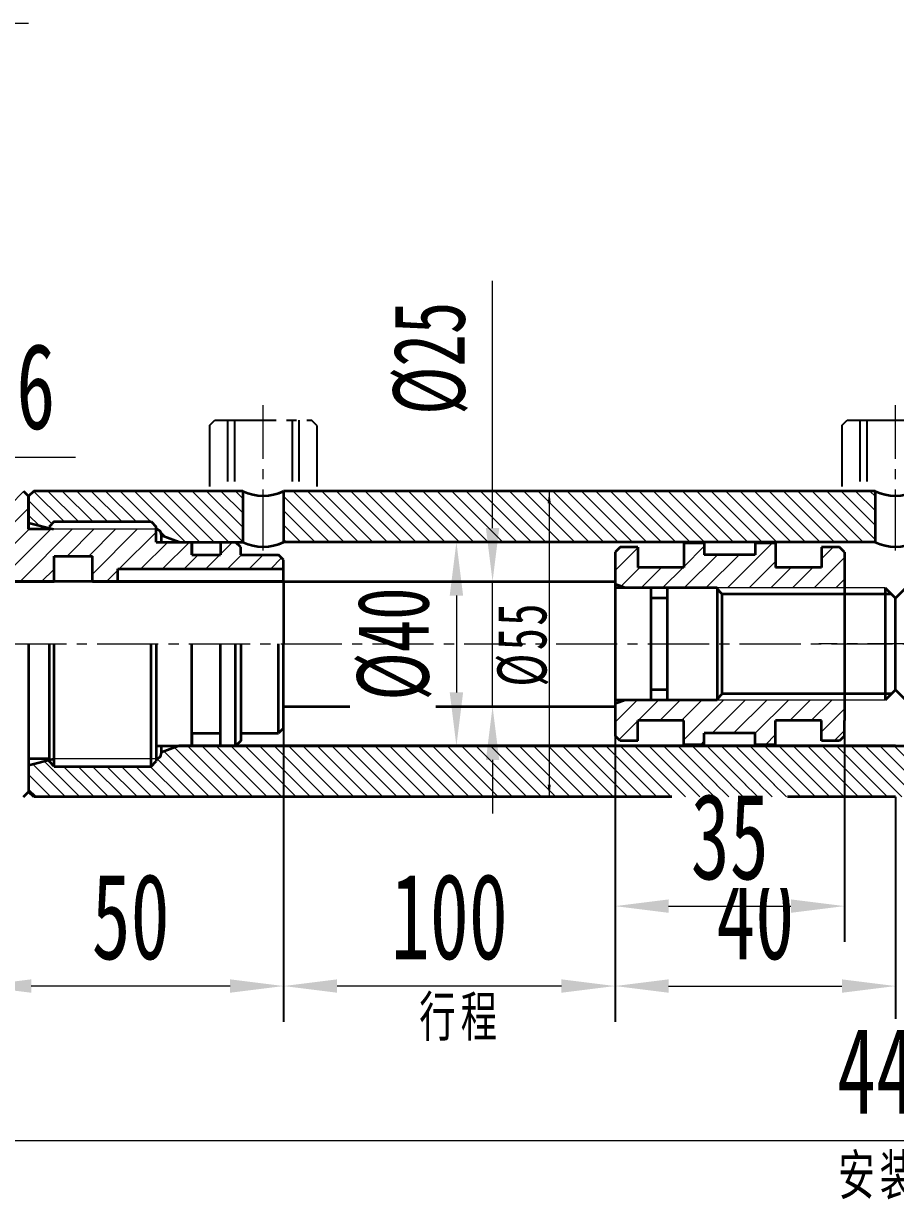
# Model space of a CAD drawing. Header units: millimetres. Extents: x -569 to 3326, y -244 to 615.
# Drawn here: x 1852.5 to 2023.5, y 99.7 to 330.4 of the extents above; entities that cross this region are included whole.
import ezdxf

# ---------------------------------------------------------------- set-up
doc = ezdxf.new("R2010")
doc.units = ezdxf.units.MM
doc.header["$PDSIZE"] = -5
doc.linetypes.add('双点画线', pattern=[22, 12, -2, 2, -2, 2, -2])
doc.linetypes.add('点画线', pattern=[18, 12, -2, 2, -2])
doc.layers.get('0').update_dxf_attribs({"lineweight": 35})
for name, color, linetype, lineweight in [('EB0', 7, 'Continuous', 35), ('中心线层', 1, '点画线', 18), ('剖面线层', 4, 'Continuous', 18), ('尺寸线层', 3, 'Continuous', 18), ('细实线层', 7, 'Continuous', 18)]:
    doc.layers.add(name, color=color, linetype=linetype, lineweight=lineweight)
doc.styles.add('UserTxtStyle7', font='', dxfattribs={"width": 0.667})
doc.styles.add('标准', font='', dxfattribs={"width": 0.667})
doc.styles.get('UserTxtStyle7').set_extended_font_data('宋体')
doc.styles.get('标准').set_extended_font_data('宋体')
doc.dimstyles.new('标准', dxfattribs={"dimscale": 3.5, "dimtxt": 4.816406, "dimasz": 3, "dimexe": 2, "dimexo": 0, "dimgap": 1.465905, "dimtad": 1, "dimdec": 1, "dimdsep": 46, "dimtxsty": '标准', "dimblk": '_CAXARROW', "dimcen": 0, "dimdle": 3, "dimaunit": 1, "dimazin": 2, "dimtfac": 0.707107, "dimtdec": 3, "dimtmove": 0, "dimatfit": 3, "dimfxl": 1, "dimfrac": 2, "dimtolj": 1, "dimtzin": 0, "dimlwd": 18, "dimarcsym": 0})
pattern_1 = [(45, (2019.677, 189.404), (-2.12132, 2.12132), [])]

# ---------------------------------------------------------------- blocks, each defined once
blk = doc.blocks.new('_CAXARROW')
blk.add_hatch(color=0).paths.add_polyline_path([(0, 0), (-1, 0.125), (-1, -0.125)], flags=0)
blk = doc.blocks.new('*D113')
at = {"layer": 'Defpoints', "color": 0, "linetype": 'Continuous', "transparency": 16777216}
for p in [(1968.49, 220.93), (1903.49, 196.43), (1944.47, 196.43)]:
    blk.add_point(p, dxfattribs=at)
at = {"layer": '尺寸线层', "color": 0, "linetype": 'Continuous', "lineweight": 18, "transparency": 16777216}
for p, q in [((1944.47, 231.43), (1944.47, 279.9)), ((1944.47, 196.43), (1944.47, 220.93)), ((1944.47, 185.93), (1944.47, 175.43))]:
    blk.add_line(p, q, dxfattribs=at)
at = {"layer": '尺寸线层', "color": 0, "linetype": 'Continuous', "lineweight": -2, "transparency": 16777216}
for p, q in [((1968.49, 220.93), (1937.47, 220.93)), ((1903.49, 196.43), (1951.47, 196.43))]:
    blk.add_line(p, q, dxfattribs=at)
at = {"layer": '尺寸线层', "color": 0, "linetype": 'Continuous', "lineweight": 18, "transparency": 16777216, "xscale": 10.5, "yscale": 10.5, "zscale": 10.5}
for p, rotation in [((1944.47, 220.93), 270), ((1944.47, 196.43), 90)]:
    blk.add_blockref('_CAXARROW', p, dxfattribs=dict(at, rotation=rotation))
at = {"layer": '尺寸线层', "color": 0, "linetype": 'Continuous', "lineweight": 35, "transparency": 16777216, "insert": (1932.31, 264.74), "char_height": 14.048, "width": 23.1184, "attachment_point": 5, "rotation": 90, "style": '标准', "bg_fill": 3, "box_fill_scale": 1.1, "bg_fill_color": 256, "bg_fill_true_color": 13158600, "bg_fill_transparency": 0}
blk.add_mtext('\\A1;%%C25', dxfattribs=at)
blk = doc.blocks.new('*D114')
at = {"layer": 'Defpoints', "color": 0, "linetype": 'Continuous', "transparency": 16777216}
for p in [(1903.49, 228.68), (1937.38, 188.68), (1962.76, 188.68)]:
    blk.add_point(p, dxfattribs=at)
at = {"layer": '尺寸线层', "color": 0, "linetype": 'Continuous', "lineweight": -2, "transparency": 16777216}
for p, q in [((1903.49, 228.68), (1944.38, 228.68)), ((1962.76, 188.68), (1930.38, 188.68))]:
    blk.add_line(p, q, dxfattribs=at)
at = {"layer": '尺寸线层', "color": 0, "linetype": 'Continuous', "lineweight": 18, "transparency": 16777216}
blk.add_line((1937.38, 218.18), (1937.38, 199.18), dxfattribs=at)
at = {"layer": '尺寸线层', "color": 0, "linetype": 'Continuous', "lineweight": 18, "transparency": 16777216, "xscale": 10.5, "yscale": 10.5, "zscale": 10.5}
for p, rotation in [((1937.38, 228.68), 90), ((1937.38, 188.68), 270)]:
    blk.add_blockref('_CAXARROW', p, dxfattribs=dict(at, rotation=rotation))
at = {"layer": '尺寸线层', "color": 0, "linetype": 'Continuous', "lineweight": 35, "transparency": 16777216, "insert": (1925.23, 208.68), "char_height": 14.048, "width": 23.2969, "attachment_point": 5, "rotation": 90, "style": '标准', "bg_fill": 3, "box_fill_scale": 1.1, "bg_fill_color": 256, "bg_fill_true_color": 13158600, "bg_fill_transparency": 0}
blk.add_mtext('\\A1;%%C40', dxfattribs=at)
blk = doc.blocks.new('*D115')
at = {"layer": 'Defpoints', "color": 0, "linetype": 'Continuous', "transparency": 16777216}
for p in [(1903.49, 192.19), (1968.49, 190.68), (1903.49, 141.58)]:
    blk.add_point(p, dxfattribs=at)
at = {"layer": '尺寸线层', "color": 0, "linetype": 'Continuous', "lineweight": -2, "transparency": 16777216}
for p, q in [((1903.49, 192.19), (1903.49, 134.58)), ((1968.49, 190.68), (1968.49, 134.58))]:
    blk.add_line(p, q, dxfattribs=at)
at = {"layer": '尺寸线层', "color": 0, "linetype": 'Continuous', "lineweight": 18, "transparency": 16777216}
blk.add_line((1957.99, 141.58), (1913.99, 141.58), dxfattribs=at)
at = {"layer": '尺寸线层', "color": 0, "linetype": 'Continuous', "lineweight": 18, "transparency": 16777216, "xscale": 10.5, "yscale": 10.5, "zscale": 10.5, "rotation": 180}
blk.add_blockref('_CAXARROW', (1903.49, 141.58), dxfattribs=at)
at = {"layer": '尺寸线层', "color": 0, "linetype": 'Continuous', "lineweight": 18, "transparency": 16777216, "xscale": 10.5, "yscale": 10.5, "zscale": 10.5}
blk.add_blockref('_CAXARROW', (1968.49, 141.58), dxfattribs=at)
at = {"layer": '尺寸线层', "color": 0, "linetype": 'Continuous', "lineweight": 35, "transparency": 16777216, "insert": (1935.99, 155.14), "char_height": 16.857, "width": 26.2429, "attachment_point": 5, "style": '标准', "bg_fill": 3, "box_fill_scale": 1.1, "bg_fill_color": 256, "bg_fill_true_color": 13158600, "bg_fill_transparency": 0}
blk.add_mtext('\\A1;100', dxfattribs=at)
blk = doc.blocks.new('*D117')
at = {"layer": 'Defpoints', "color": 0, "linetype": 'Continuous', "transparency": 16777216}
for p in [(1903.49, 192.19), (1843.49, 179.68), (1843.49, 141.58)]:
    blk.add_point(p, dxfattribs=at)
at = {"layer": '尺寸线层', "color": 0, "linetype": 'Continuous', "lineweight": -2, "transparency": 16777216}
for p, q in [((1903.49, 192.19), (1903.49, 134.58)), ((1843.49, 179.68), (1843.49, 134.58))]:
    blk.add_line(p, q, dxfattribs=at)
at = {"layer": '尺寸线层', "color": 0, "linetype": 'Continuous', "lineweight": 18, "transparency": 16777216}
blk.add_line((1892.99, 141.58), (1853.99, 141.58), dxfattribs=at)
at = {"layer": '尺寸线层', "color": 0, "linetype": 'Continuous', "lineweight": 18, "transparency": 16777216, "xscale": 10.5, "yscale": 10.5, "zscale": 10.5, "rotation": 180}
blk.add_blockref('_CAXARROW', (1843.49, 141.58), dxfattribs=at)
at = {"layer": '尺寸线层', "color": 0, "linetype": 'Continuous', "lineweight": 18, "transparency": 16777216, "xscale": 10.5, "yscale": 10.5, "zscale": 10.5}
blk.add_blockref('_CAXARROW', (1903.49, 141.58), dxfattribs=at)
at = {"layer": '尺寸线层', "color": 0, "linetype": 'Continuous', "lineweight": 35, "transparency": 16777216, "insert": (1873.49, 155.14), "char_height": 16.857, "width": 19.2656, "attachment_point": 5, "style": '标准', "bg_fill": 3, "box_fill_scale": 1.1, "bg_fill_color": 256, "bg_fill_true_color": 13158600, "bg_fill_transparency": 0}
blk.add_mtext('\\A1;50', dxfattribs=at)
blk = doc.blocks.new('*D118')
at = {"layer": 'Defpoints', "color": 0, "linetype": 'Continuous', "transparency": 16777216}
for p in [(1968.49, 190.68), (2023.49, 178.68), (2023.49, 141.58)]:
    blk.add_point(p, dxfattribs=at)
at = {"layer": '尺寸线层', "color": 0, "linetype": 'Continuous', "lineweight": -2, "transparency": 16777216}
for p, q in [((1968.49, 190.68), (1968.49, 134.58)), ((2023.49, 178.68), (2023.49, 134.58))]:
    blk.add_line(p, q, dxfattribs=at)
at = {"layer": '尺寸线层', "color": 0, "linetype": 'Continuous', "lineweight": 18, "transparency": 16777216}
blk.add_line((1978.99, 141.58), (2012.99, 141.58), dxfattribs=at)
at = {"layer": '尺寸线层', "color": 0, "linetype": 'Continuous', "lineweight": 18, "transparency": 16777216, "xscale": 10.5, "yscale": 10.5, "zscale": 10.5, "rotation": 180}
blk.add_blockref('_CAXARROW', (1968.49, 141.58), dxfattribs=at)
at = {"layer": '尺寸线层', "color": 0, "linetype": 'Continuous', "lineweight": 18, "transparency": 16777216, "xscale": 10.5, "yscale": 10.5, "zscale": 10.5}
blk.add_blockref('_CAXARROW', (2023.49, 141.58), dxfattribs=at)
at = {"layer": '尺寸线层', "color": 0, "linetype": 'Continuous', "lineweight": 35, "transparency": 16777216, "insert": (1995.99, 155.14), "char_height": 16.857, "width": 19.2656, "attachment_point": 5, "style": '标准', "bg_fill": 3, "box_fill_scale": 1.1, "bg_fill_color": 256, "bg_fill_true_color": 13158600, "bg_fill_transparency": 0}
blk.add_mtext('\\A1;40', dxfattribs=at)
blk = doc.blocks.new('*D120')
at = {"layer": 'Defpoints', "color": 0, "transparency": 16777216}
for p in [(1968.49, 190.68), (2013.49, 190.68), (2013.49, 157.26)]:
    blk.add_point(p, dxfattribs=at)
at = {"layer": '尺寸线层', "color": 0, "linetype": 'Continuous', "lineweight": -2, "transparency": 16777216}
for p, q in [((1968.49, 190.68), (1968.49, 150.26)), ((2013.49, 190.68), (2013.49, 150.26))]:
    blk.add_line(p, q, dxfattribs=at)
at = {"layer": '尺寸线层', "color": 0, "linetype": 'Continuous', "lineweight": 18, "transparency": 16777216}
blk.add_line((1978.99, 157.26), (2002.99, 157.26), dxfattribs=at)
at = {"layer": '尺寸线层', "color": 0, "lineweight": 18, "transparency": 16777216, "xscale": 10.5, "yscale": 10.5, "zscale": 10.5, "rotation": 180}
blk.add_blockref('_CAXARROW', (1968.49, 157.26), dxfattribs=at)
at = {"layer": '尺寸线层', "color": 0, "lineweight": 18, "transparency": 16777216, "xscale": 10.5, "yscale": 10.5, "zscale": 10.5}
blk.add_blockref('_CAXARROW', (2013.49, 157.26), dxfattribs=at)
at = {"layer": '尺寸线层', "color": 0, "transparency": 16777216, "insert": (1990.99, 170.82), "char_height": 16.857, "width": 19.2656, "attachment_point": 5, "style": '标准', "bg_fill": 3, "box_fill_scale": 1.1, "bg_fill_color": 256, "bg_fill_true_color": 13158600, "bg_fill_transparency": 0}
blk.add_mtext('\\A1;35', dxfattribs=at)
blk = doc.blocks.new('*D121')
at = {"layer": 'Defpoints', "color": 0, "transparency": 16777216}
for p in [(1807.13, 245.34), (1787.13, 230.38), (1807.13, 230.38)]:
    blk.add_point(p, dxfattribs=at)
at = {"layer": '尺寸线层', "color": 0, "linetype": 'Continuous', "lineweight": -2, "transparency": 16777216}
for p, q in [((1787.13, 230.38), (1787.13, 252.34)), ((1807.13, 230.38), (1807.13, 252.34))]:
    blk.add_line(p, q, dxfattribs=at)
at = {"layer": '尺寸线层', "color": 0, "linetype": 'Continuous', "lineweight": 18, "transparency": 16777216}
for p, q in [((1776.63, 245.34), (1766.13, 245.34)), ((1787.13, 245.34), (1807.13, 245.34)), ((1817.63, 245.34), (1862.65, 245.34))]:
    blk.add_line(p, q, dxfattribs=at)
at = {"layer": '尺寸线层', "color": 0, "lineweight": 18, "transparency": 16777216, "xscale": 10.5, "yscale": 10.5, "zscale": 10.5}
blk.add_blockref('_CAXARROW', (1787.13, 245.34), dxfattribs=at)
at = {"layer": '尺寸线层', "color": 0, "lineweight": 18, "transparency": 16777216, "xscale": 10.5, "yscale": 10.5, "zscale": 10.5, "rotation": 180}
blk.add_blockref('_CAXARROW', (1807.13, 245.34), dxfattribs=at)
at = {"layer": '尺寸线层', "color": 0, "transparency": 16777216, "insert": (1845.39, 258.9), "char_height": 16.857, "width": 27.8849, "attachment_point": 5, "style": '标准', "bg_fill": 3, "box_fill_scale": 1.1, "bg_fill_color": 256, "bg_fill_true_color": 13158600, "bg_fill_transparency": 0}
blk.add_mtext('\\A1;%%C16', dxfattribs=at)
blk = doc.blocks.new('*D109')
at = {"layer": 'Defpoints', "color": 0, "transparency": 16777216}
for p in [(1797.13, 182.75), (2249.85, 183.7), (2249.85, 111.29)]:
    blk.add_point(p, dxfattribs=at)
at = {"layer": '尺寸线层', "color": 0, "linetype": 'Continuous', "lineweight": -2, "transparency": 16777216}
for p, q in [((1797.13, 182.75), (1797.13, 104.29)), ((2249.85, 183.7), (2249.85, 104.29))]:
    blk.add_line(p, q, dxfattribs=at)
at = {"layer": '尺寸线层', "color": 0, "linetype": 'Continuous', "lineweight": 18, "transparency": 16777216}
blk.add_line((1807.63, 111.29), (2239.35, 111.29), dxfattribs=at)
at = {"layer": '尺寸线层', "color": 0, "lineweight": 18, "transparency": 16777216, "xscale": 10.5, "yscale": 10.5, "zscale": 10.5, "rotation": 180}
blk.add_blockref('_CAXARROW', (1797.13, 111.29), dxfattribs=at)
at = {"layer": '尺寸线层', "color": 0, "lineweight": 18, "transparency": 16777216, "xscale": 10.5, "yscale": 10.5, "zscale": 10.5}
blk.add_blockref('_CAXARROW', (2249.85, 111.29), dxfattribs=at)
at = {"layer": '尺寸线层', "color": 0, "transparency": 16777216, "insert": (2023.49, 124.85), "char_height": 16.857, "width": 27.6707, "attachment_point": 5, "style": '标准', "bg_fill": 3, "box_fill_scale": 1.1, "bg_fill_color": 256, "bg_fill_true_color": 13158600, "bg_fill_transparency": 0}
blk.add_mtext('\\A1;440', dxfattribs=at)

msp = doc.modelspace()

# ---------------------------------------------------------------- linework, layer by layer
at = {"layer": 'EB0', "linetype": '双点画线', "lineweight": 25}
for p, q in [((1888.99, 251.56), (1890.03, 252.6)), ((1888.99, 251.56), (1888.99, 238.64)), ((1893.84, 252.56), (1893.84, 238.64)), ((2012.99, 251.56), (2014.03, 252.6)), ((2012.99, 251.56), (2012.99, 238.64)), ((2014.03, 252.6), (2032.95, 252.6)), ((2017.84, 252.56), (2017.84, 238.64))]:
    msp.add_line(p, q, dxfattribs=at)
at = {"layer": 'EB0', "linetype": 'Continuous', "lineweight": 35}
for p, q in [((1852.49, 238.68), (1853.49, 237.68)), ((1854.49, 238.68), (1853.49, 237.68)), ((1853.49, 237.68), (1853.49, 231.18)), ((1895.49, 238.68), (1854.49, 238.68)), ((1895.49, 238.68), (1895.49, 228.68)), ((2019.49, 238.68), (1903.49, 238.68)), ((1903.49, 238.68), (1903.49, 228.68)), ((2019.49, 238.68), (2019.49, 228.68)), ((1853.49, 232.48), (1858.34, 231.18)), ((1858.49, 232.68), (1857.49, 231.68)), ((1877.49, 232.68), (1878.49, 231.68)), ((1879.49, 230.18), (1879.49, 228.68)), ((1882.99, 228.68), (1879.49, 229.95)), ((1885.49, 228.68), (1895.49, 228.68)), ((1885.49, 226.18), (1885.49, 228.68)), ((1895.09, 227.68), (1894.09, 228.68)), ((2019.49, 228.68), (1903.49, 228.68)), ((1981.99, 228.43), (1981.99, 223.68)), ((1985.99, 228.43), (1985.99, 226.18)), ((1995.99, 228.43), (1995.99, 226.18)), ((1999.99, 228.43), (1999.99, 223.68)), ((1885.49, 226.18), (1891.09, 226.18)), ((1895.09, 226.18), (1895.09, 227.68)), ((1895.09, 226.18), (1902.49, 226.18)), ((1903.49, 225.18), (1902.49, 226.18)), ((1969.49, 227.68), (1968.49, 226.68)), ((1972.99, 227.68), (1969.49, 227.68)), ((1972.99, 227.68), (1972.99, 223.68)), ((1995.99, 226.18), (1985.99, 226.18)), ((2008.99, 227.68), (2008.99, 223.68)), ((2012.49, 227.68), (2008.99, 227.68)), ((2013.49, 226.68), (2012.49, 227.68)), ((1858.49, 225.93), (1865.99, 225.93)), ((1858.49, 220.93), (1858.49, 225.93)), ((1870.99, 220.93), (1870.99, 223.43)), ((1981.99, 223.68), (1972.99, 223.68)), ((2008.99, 223.68), (1999.99, 223.68)), ((1850.49, 220.93), (1858.49, 220.93)), ((1865.99, 220.93), (1870.99, 220.93)), ((1970.49, 219.68), (1968.49, 220.41)), ((1988.49, 219.68), (1968.49, 219.68)), ((1975.49, 219.68), (1975.49, 197.68)), ((1978.69, 219.68), (1978.69, 197.68)), ((1988.49, 219.68), (1988.49, 197.68)), ((1989.49, 218.48), (1988.49, 219.48)), ((1978.69, 217.68), (1975.49, 217.68)), ((2022.69, 218.48), (1989.49, 218.48)), ((1989.49, 198.88), (1989.49, 218.48)), ((1853.49, 208.68), (1853.49, 179.68)), ((1895.09, 208.68), (1895.09, 189.68)), ((1978.69, 199.68), (1975.49, 199.68)), ((1989.49, 198.88), (1988.49, 197.88)), ((2022.69, 198.88), (1989.49, 198.88)), ((1903.49, 196.43), (1968.49, 196.43)), ((1970.49, 197.68), (1968.49, 196.95)), ((1988.49, 197.68), (1968.49, 197.68)), ((1903.49, 192.19), (1902.49, 191.19)), ((1972.99, 189.68), (1972.99, 193.68)), ((1981.99, 193.68), (1972.99, 193.68)), ((1981.99, 188.93), (1981.99, 193.68)), ((2008.99, 193.68), (1999.99, 193.68)), ((1999.99, 188.93), (1999.99, 193.68)), ((2008.99, 189.68), (2008.99, 193.68)), ((1885.49, 191.18), (1885.49, 188.68)), ((1885.49, 191.18), (1891.09, 191.18)), ((1895.09, 189.68), (1894.09, 188.68)), ((1895.09, 191.19), (1902.49, 191.19)), ((1969.49, 189.68), (1968.49, 190.68)), ((1972.99, 189.68), (1969.49, 189.68)), ((1995.99, 191.18), (1985.99, 191.18)), ((1985.99, 188.93), (1985.99, 191.18)), ((1995.99, 188.93), (1995.99, 191.18)), ((2012.49, 189.68), (2008.99, 189.68)), ((2013.49, 190.68), (2012.49, 189.68)), ((1882.99, 188.68), (1879.49, 187.41)), ((1879.49, 188.68), (1879.49, 187.18)), ((2023.49, 188.68), (1882.99, 188.68)), ((1853.49, 184.88), (1858.34, 186.18)), ((1858.49, 184.68), (1857.49, 185.68)), ((1877.49, 184.68), (1878.49, 185.68)), ((1852.49, 178.68), (1853.49, 179.68)), ((1854.49, 178.68), (1853.49, 179.68)), ((2023.49, 178.68), (1854.49, 178.68))]:
    msp.add_line(p, q, dxfattribs=at)
at = {"layer": 'EB0'}
for p, q in [((1853.49, 231.18), (1853.49, 237.68)), ((1857.49, 231.18), (1853.49, 231.18)), ((1857.49, 231.18), (1857.49, 231.68)), ((1858.49, 232.68), (1877.49, 232.68)), ((1878.49, 228.68), (1878.49, 231.68)), ((1878.49, 228.68), (1885.49, 228.68)), ((1885.49, 228.68), (1885.49, 226.18)), ((1891.09, 228.68), (1894.09, 228.68)), ((1891.09, 228.68), (1891.09, 226.18)), ((1985.99, 228.43), (1981.99, 228.43)), ((1999.99, 228.43), (1995.99, 228.43)), ((1968.49, 226.68), (1968.49, 190.68)), ((2013.49, 226.68), (2013.49, 223.68)), ((1865.99, 220.93), (1865.99, 225.93)), ((1903.49, 220.93), (1903.49, 225.18)), ((2013.49, 223.68), (2013.49, 193.68)), ((2021.49, 219.68), (2023.49, 217.68)), ((2021.49, 219.68), (2021.49, 197.68)), ((2025.49, 219.68), (2023.49, 217.68)), ((2023.49, 199.68), (2023.49, 217.68)), ((2023.49, 199.68), (2023.49, 217.68)), ((1853.49, 208.68), (1853.49, 179.68)), ((1857.49, 208.68), (1857.49, 185.68)), ((1858.49, 184.68), (1858.49, 208.68)), ((1877.49, 184.68), (1877.49, 208.68)), ((1878.49, 208.68), (1878.49, 185.68)), ((1885.49, 188.68), (1885.49, 208.68)), ((1891.09, 188.68), (1891.09, 208.68)), ((1894.09, 188.68), (1894.09, 208.68)), ((1902.49, 191.19), (1902.49, 208.68)), ((1903.49, 192.19), (1903.49, 208.68)), ((2023.49, 199.68), (2021.49, 197.68)), ((2023.49, 199.68), (2025.49, 197.68)), ((2013.49, 190.68), (2013.49, 193.68)), ((1878.49, 188.68), (2023.49, 188.68)), ((1891.09, 188.68), (1894.09, 188.68)), ((1985.99, 188.93), (1981.99, 188.93)), ((1999.99, 188.93), (1995.99, 188.93)), ((1857.49, 186.18), (1853.49, 186.18)), ((1858.49, 184.68), (1877.49, 184.68))]:
    msp.add_line(p, q, dxfattribs=at)
at = {"layer": 'EB0', "linetype": 'Continuous', "lineweight": 35}
for centre, radius, start, end in [((1899.49, 246.93), 9.17, 244.1445, 295.8555), ((2023.49, 246.93), 9.17, 244.1445, 295.8555), ((1878.49, 230.18), 1, 0, 90), ((1899.49, 236.93), 9.17, 244.1445, 295.8555), ((2023.49, 236.93), 9.17, 244.1445, 295.8555), ((1878.49, 187.18), 1, 270, 360)]:
    msp.add_arc(centre, radius, start, end, dxfattribs=at)
at = {"layer": '中心线层'}
msp.add_line((1853.49, 330.4), (1759.18, 330.4), dxfattribs=at)
at = {"layer": '中心线层', "linetype": '点画线', "lineweight": 18}
for p, q in [((1899.49, 227), (1899.49, 255.51)), ((2023.49, 227), (2023.49, 255.51)), ((2372.03, 208.68), (2008.45, 208.68))]:
    msp.add_line(p, q, dxfattribs=at)
at = {"layer": '细实线层', "linetype": '双点画线', "lineweight": 25}
for p, q in [((1892.49, 252.56), (1892.49, 238.68)), ((2016.49, 252.56), (2016.49, 238.68))]:
    msp.add_line(p, q, dxfattribs=at)
at = {"layer": '细实线层', "linetype": 'Continuous', "lineweight": 18}
for p, q in [((1878.49, 231.18), (1858.34, 231.18)), ((1858.49, 232.68), (1877.49, 232.68)), ((2021.49, 219.68), (1988.49, 219.68)), ((2021.49, 197.68), (1988.49, 197.68)), ((1878.49, 186.18), (1858.34, 186.18)), ((1858.49, 184.68), (1877.49, 184.68))]:
    msp.add_line(p, q, dxfattribs=at)

# ---------------------------------------------------------------- next in the draw order: dimensions: what is measured, and where the dimension line sits
at = {"layer": '尺寸线层', "linetype": 'Continuous', "lineweight": 35}
dim = msp.add_linear_dim(base=(1944.47, 196.43), p1=(1968.49, 220.93), p2=(1903.49, 196.43), angle=270, text='%%C25', dimstyle='标准', override={"dimtxt": 4.013672, "dimsah": 1, "dimtfill": 1}, dxfattribs=at)
dim.commit()
dim.dimension.update_dxf_attribs({"geometry": '*D113', "text_midpoint": (1944.47, 264.74), "dimtype": 160})
at = {"layer": '尺寸线层'}
dim = msp.add_linear_dim(base=(1807.13, 245.34), p1=(1787.13, 230.38), p2=(1807.13, 230.38), text='%%C16', dimstyle='标准', override={"dimsah": 1, "dimtfill": 1, "dimtzin": 0}, dxfattribs=at)
dim.commit()
dim.dimension.update_dxf_attribs({"geometry": '*D121', "text_midpoint": (1845.39, 258.9)})

# ---------------------------------------------------------------- next in the draw order: hatches: boundary and pattern name
at = {"layer": '尺寸线层', "linetype": 'Continuous', "lineweight": 18}
for points in [[(1955.59, 238.68), (1955.89, 236.28), (1955.29, 236.28)], [(1955.59, 178.68), (1955.89, 181.08), (1955.29, 181.08)]]:
    msp.add_hatch(color=256, dxfattribs=at).paths.add_polyline_path(points, flags=0)

# ---------------------------------------------------------------- next in the draw order: linework, layer by layer
at = {"layer": 'EB0', "linetype": '双点画线', "lineweight": 25}
for p, q in [((1890.03, 252.6), (1908.95, 252.6)), ((1905.14, 252.56), (1905.14, 238.64)), ((1909.99, 251.56), (1908.95, 252.6)), ((1909.99, 251.56), (1909.99, 238.64))]:
    msp.add_line(p, q, dxfattribs=at)
at = {"layer": '尺寸线层', "linetype": 'Continuous', "lineweight": 18}
for p, q in [((1903.49, 238.68), (1957.99, 238.68)), ((2023.49, 178.68), (1953.19, 178.68))]:
    msp.add_line(p, q, dxfattribs=at)
at = {"layer": '细实线层', "linetype": '双点画线', "lineweight": 25}
msp.add_line((1906.49, 252.56), (1906.49, 238.68), dxfattribs=at)

# ---------------------------------------------------------------- next in the draw order: dimensions: what is measured, and where the dimension line sits
at = {"layer": '尺寸线层', "linetype": 'Continuous', "lineweight": 35}
dim = msp.add_linear_dim(base=(1937.38, 188.68), p1=(1903.49, 228.68), p2=(1962.76, 188.68), angle=270, dimstyle='标准', override={"dimtxt": 4.013672, "dimpost": '%%C<>', "dimsah": 1, "dimtfill": 1, "dimtzin": 0}, dxfattribs=at)
dim.commit()
dim.dimension.update_dxf_attribs({"geometry": '*D114', "text_midpoint": (1925.23, 208.68)})

# ---------------------------------------------------------------- next in the draw order: hatches: boundary and pattern name
at = {"layer": '剖面线层'}
h = msp.add_hatch(dxfattribs=at)
h.set_pattern_fill('无图案', color=256, scale=3, angle=45, style=0, pattern_type=0)
h.set_pattern_definition(pattern_1)
h.paths.add_polyline_path([(1843.49, 222.93), (1843.49, 230.24), (1843.49, 231.18), (1843.49, 235.68), (1849.84, 235.68), (1849.84, 238.47), (1849.84, 238.68), (1852.49, 238.68), (1853.49, 237.68), (1853.49, 232.48), (1853.49, 231.18), (1857.49, 231.18), (1857.49, 231.41), (1858.34, 231.18), (1878.49, 231.18), (1878.49, 228.68), (1879.49, 228.68), (1882.99, 228.68), (1885.49, 228.68), (1885.49, 226.18), (1891.09, 226.18), (1891.09, 228.68), (1894.09, 228.68), (1895.09, 227.68), (1895.09, 226.18), (1902.49, 226.18), (1903.49, 225.18), (1903.49, 223.43), (1870.99, 223.43), (1870.99, 220.93), (1865.99, 220.93), (1865.99, 225.93), (1858.49, 225.93), (1858.49, 220.93), (1850.49, 220.93), (1850.49, 224.93), (1845.49, 224.93), (1845.49, 222.93)], flags=0)

# ---------------------------------------------------------------- next in the draw order: linework, layer by layer
at = {"layer": 'EB0', "linetype": 'Continuous', "lineweight": 35}
msp.add_line((1870.99, 223.43), (1903.49, 223.43), dxfattribs=at)
at = {"layer": 'EB0'}
for p, q in [((1903.49, 220.93), (1843.49, 220.93)), ((1870.99, 220.93), (1903.49, 220.93)), ((1903.49, 220.93), (1903.49, 208.68)), ((1903.49, 220.93), (1968.49, 220.93))]:
    msp.add_line(p, q, dxfattribs=at)
at = {"layer": '中心线层', "linetype": '点画线', "lineweight": 18}
msp.add_line((1740.92, 208.68), (2372.03, 208.68), dxfattribs=at)
at = {"layer": '尺寸线层', "linetype": 'Continuous', "lineweight": 18}
msp.add_line((1955.59, 238.68), (1955.59, 178.68), dxfattribs=at)

# ---------------------------------------------------------------- next in the draw order: texts
at = {"layer": '尺寸线层', "linetype": 'Continuous', "lineweight": 18, "insert": (1950.44, 208.68), "char_height": 9.6328, "width": 20.8066, "attachment_point": 5, "rotation": 90, "line_spacing_factor": 1.15057, "style": '标准'}
msp.add_mtext('\\T1.1;%%C55', dxfattribs=at)

# ---------------------------------------------------------------- next in the draw order: dimensions: what is measured, and where the dimension line sits
at = {"layer": '尺寸线层', "linetype": 'Continuous', "lineweight": 35}
dim = msp.add_linear_dim(base=(1903.49, 141.58), p1=(1968.49, 190.68), p2=(1903.49, 192.19), text='100', dimstyle='标准', override={"dimsah": 1, "dimtfac": 1, "dimtfill": 1}, dxfattribs=at)
dim.commit()
dim.dimension.update_dxf_attribs({"geometry": '*D115', "text_midpoint": (1935.99, 155.14)})

# ---------------------------------------------------------------- next in the draw order: dimensions: what is measured, and where the dimension line sits
for base, p1, p2, text, picture, middle in [((1843.49, 141.58), (1903.49, 192.19), (1843.49, 179.68), '50', '*D117', (1873.49, 155.14)), ((2023.49, 141.58), (1968.49, 190.68), (2023.49, 178.68), '40', '*D118', (1995.99, 155.14))]:
    dim = msp.add_linear_dim(base=base, p1=p1, p2=p2, text=text, dimstyle='标准', override={"dimsah": 1, "dimtfill": 1}, dxfattribs=at)
    dim.commit()
    dim.dimension.update_dxf_attribs({"geometry": picture, "text_midpoint": middle})

# ---------------------------------------------------------------- next in the draw order: linework, layer by layer
at = {"layer": 'EB0', "linetype": 'Continuous', "lineweight": 35}
msp.add_line((2023.49, 188.68), (2163.99, 188.68), dxfattribs=at)

# ---------------------------------------------------------------- next in the draw order: dimensions: what is measured, and where the dimension line sits
at = {"layer": '尺寸线层'}
dim = msp.add_linear_dim(base=(2013.49, 157.26), p1=(1968.49, 190.68), p2=(2013.49, 190.68), text='35', dimstyle='标准', override={"dimsah": 1, "dimtfill": 1, "dimtzin": 0}, dxfattribs=at)
dim.commit()
dim.dimension.update_dxf_attribs({"geometry": '*D120', "text_midpoint": (1990.99, 170.82)})

# ---------------------------------------------------------------- next in the draw order: hatches: boundary and pattern name
at = {"layer": '剖面线层'}
h = msp.add_hatch(dxfattribs=at)
h.set_pattern_fill('无图案', color=256, scale=3, angle=45, style=0, pattern_type=0)
h.set_pattern_definition(pattern_1)
h.paths.add_polyline_path([(1968.49, 220.93), (1968.49, 222.01), (1968.49, 226.68), (1969.49, 227.68), (1972.99, 227.68), (1972.99, 223.68), (1981.99, 223.68), (1981.99, 228.43), (1985.99, 228.43), (1985.99, 226.18), (1995.99, 226.18), (1995.99, 228.43), (1999.99, 228.43), (1999.99, 223.68), (2008.99, 223.68), (2008.99, 227.68), (2012.49, 227.68), (2013.49, 226.68), (2013.49, 223.68), (2013.49, 219.68), (1988.49, 219.68), (1978.69, 219.68), (1975.49, 219.68), (1970.49, 219.68), (1968.49, 220.41)], flags=0)
h.paths.add_polyline_path([(1981.99, 188.93), (1981.99, 193.06), (1981.99, 193.68), (1972.99, 193.68), (1972.99, 193.06), (1972.99, 189.68), (1969.49, 189.68), (1968.49, 190.68), (1968.49, 193.06), (1968.49, 196.43), (1968.49, 196.95), (1970.49, 197.68), (1975.49, 197.68), (1978.69, 197.68), (1988.49, 197.68), (2013.49, 197.68), (2013.49, 193.68), (2013.49, 190.68), (2012.49, 189.68), (2008.99, 189.68), (2008.99, 193.68), (1999.99, 193.68), (1999.99, 188.93), (1995.99, 188.93), (1995.99, 191.18), (1985.99, 191.18), (1985.99, 188.93)], flags=0)

# ---------------------------------------------------------------- next in the draw order: dimensions: what is measured, and where the dimension line sits
at = {"layer": '尺寸线层'}
dim = msp.add_linear_dim(base=(2249.85, 111.29), p1=(1797.13, 182.75), p2=(2249.85, 183.7), text='440', dimstyle='标准', override={"dimsah": 1, "dimtfill": 1, "dimtzin": 0}, dxfattribs=at)
dim.commit()
dim.dimension.update_dxf_attribs({"geometry": '*D109', "text_midpoint": (2023.49, 124.85)})

# ---------------------------------------------------------------- next in the draw order: hatches: boundary and pattern name
at = {"layer": '剖面线层'}
h = msp.add_hatch(dxfattribs=at)
h.set_pattern_fill('无图案', color=256, scale=2, angle=315, style=0, pattern_type=0)
h.set_pattern_definition([(315, (2019.677, 189.404), (1.414214, 1.414214), [])])
edge = h.paths.add_edge_path(flags=0)
edge.add_line((1853.49, 232.48), (1853.49, 234.18))
edge.add_line((1853.49, 234.18), (1853.49, 237.68))
edge.add_line((1853.49, 237.68), (1854.49, 238.68))
edge.add_line((1854.49, 238.68), (1888.99, 238.68))
edge.add_line((1888.99, 238.68), (1892.49, 238.68))
edge.add_line((1892.49, 238.68), (1893.84, 238.68))
edge.add_line((1893.84, 238.68), (1895.49, 238.68))
edge.add_line((1895.49, 238.68), (1895.49, 228.68))
edge.add_line((1895.49, 228.68), (1894.09, 228.68))
edge.add_line((1894.09, 228.68), (1891.09, 228.68))
edge.add_line((1891.09, 228.68), (1885.49, 228.68))
edge.add_line((1885.49, 228.68), (1882.99, 228.68))
edge.add_line((1882.99, 228.68), (1879.49, 229.95))
edge.add_line((1879.49, 229.95), (1879.49, 230.18))
edge.add_arc((1878.49, 230.18), 1, 0, 90)
edge.add_line((1878.49, 231.18), (1878.49, 231.68))
edge.add_line((1878.49, 231.68), (1877.49, 232.68))
edge.add_line((1877.49, 232.68), (1858.49, 232.68))
edge.add_line((1858.49, 232.68), (1857.49, 231.68))
edge.add_line((1857.49, 231.68), (1857.49, 231.41))
edge.add_line((1857.49, 231.41), (1853.49, 232.48))
h.paths.add_polyline_path([(1903.49, 228.68), (1903.49, 233.48), (1903.49, 238.68), (1905.14, 238.68), (1906.49, 238.68), (1909.99, 238.68), (1955.59, 238.68), (1955.59, 228.68)], flags=0)
h.paths.add_polyline_path([(1955.59, 228.68), (1955.59, 232.26), (1955.59, 238.68), (2012.99, 238.68), (2016.49, 238.68), (2017.84, 238.68), (2019.49, 238.68), (2019.49, 228.68)], flags=0)
h.paths.add_polyline_path([(2027.49, 228.68), (2027.49, 235.76), (2027.49, 238.68), (2029.14, 238.68), (2030.49, 238.68), (2033.99, 238.68), (2091.39, 238.68), (2091.39, 228.68)], flags=0)
h.paths.add_polyline_path([(2091.39, 228.68), (2091.39, 234.53), (2091.39, 238.68), (2136.99, 238.68), (2140.49, 238.68), (2141.84, 238.68), (2143.49, 238.68), (2143.49, 228.68)], flags=0)
edge = h.paths.add_edge_path(flags=0)
edge.add_line((2151.49, 228.68), (2151.49, 236.28))
edge.add_line((2151.49, 236.28), (2151.49, 238.68))
edge.add_line((2151.49, 238.68), (2153.14, 238.68))
edge.add_line((2153.14, 238.68), (2154.49, 238.68))
edge.add_line((2154.49, 238.68), (2157.99, 238.68))
edge.add_line((2157.99, 238.68), (2192.49, 238.68))
edge.add_line((2192.49, 238.68), (2193.49, 237.68))
edge.add_line((2193.49, 237.68), (2193.49, 232.48))
edge.add_line((2193.49, 232.48), (2189.49, 231.41))
edge.add_line((2189.49, 231.41), (2189.49, 231.68))
edge.add_line((2189.49, 231.68), (2188.49, 232.68))
edge.add_line((2188.49, 232.68), (2169.49, 232.68))
edge.add_line((2169.49, 232.68), (2168.49, 231.68))
edge.add_line((2168.49, 231.68), (2168.49, 231.18))
edge.add_arc((2168.49, 230.18), 1, 90, 180)
edge.add_line((2167.49, 230.18), (2167.49, 229.95))
edge.add_line((2167.49, 229.95), (2163.99, 228.68))
edge.add_line((2163.99, 228.68), (2161.49, 228.68))
edge.add_line((2161.49, 228.68), (2155.89, 228.68))
edge.add_line((2155.89, 228.68), (2152.89, 228.68))
edge.add_line((2152.89, 228.68), (2151.49, 228.68))
edge = h.paths.add_edge_path(flags=0)
edge.add_line((2091.39, 178.68), (2091.39, 181.43))
edge.add_line((2091.39, 181.43), (2091.39, 188.68))
edge.add_line((2091.39, 188.68), (2152.89, 188.68))
edge.add_line((2152.89, 188.68), (2155.89, 188.68))
edge.add_line((2155.89, 188.68), (2161.49, 188.68))
edge.add_line((2161.49, 188.68), (2163.99, 188.68))
edge.add_line((2163.99, 188.68), (2167.49, 187.41))
edge.add_line((2167.49, 187.41), (2167.49, 187.18))
edge.add_arc((2168.49, 187.18), 1, 180, 270)
edge.add_line((2168.49, 186.18), (2168.49, 185.68))
edge.add_line((2168.49, 185.68), (2169.49, 184.68))
edge.add_line((2169.49, 184.68), (2188.49, 184.68))
edge.add_line((2188.49, 184.68), (2189.49, 185.68))
edge.add_line((2189.49, 185.68), (2189.49, 185.95))
edge.add_line((2189.49, 185.95), (2193.49, 184.88))
edge.add_line((2193.49, 184.88), (2193.49, 179.68))
edge.add_line((2193.49, 179.68), (2192.49, 178.68))
edge.add_line((2192.49, 178.68), (2091.39, 178.68))
h.paths.add_polyline_path([(1955.59, 178.68), (1955.59, 185.37), (1955.59, 188.68), (2023.49, 188.68), (2091.39, 188.68), (2091.39, 178.68), (2023.49, 178.68)], flags=0)
edge = h.paths.add_edge_path(flags=0)
edge.add_line((1853.49, 179.68), (1853.49, 181.75))
edge.add_line((1853.49, 181.75), (1853.49, 184.88))
edge.add_line((1853.49, 184.88), (1857.49, 185.95))
edge.add_line((1857.49, 185.95), (1857.49, 185.68))
edge.add_line((1857.49, 185.68), (1858.49, 184.68))
edge.add_line((1858.49, 184.68), (1877.49, 184.68))
edge.add_line((1877.49, 184.68), (1878.49, 185.68))
edge.add_line((1878.49, 185.68), (1878.49, 186.18))
edge.add_arc((1878.49, 187.18), 1, 270, 360)
edge.add_line((1879.49, 187.18), (1879.49, 187.41))
edge.add_line((1879.49, 187.41), (1882.99, 188.68))
edge.add_line((1882.99, 188.68), (1885.49, 188.68))
edge.add_line((1885.49, 188.68), (1891.09, 188.68))
edge.add_line((1891.09, 188.68), (1894.09, 188.68))
edge.add_line((1894.09, 188.68), (1955.59, 188.68))
edge.add_line((1955.59, 188.68), (1955.59, 178.68))
edge.add_line((1955.59, 178.68), (1854.49, 178.68))
edge.add_line((1854.49, 178.68), (1853.49, 179.68))

# ---------------------------------------------------------------- next in the draw order: texts
at = {"layer": '尺寸线层', "linetype": 'Continuous', "lineweight": 18, "char_height": 7.8604, "width": 53.6859, "attachment_point": 1, "line_spacing_factor": 1.15057, "style": 'UserTxtStyle7'}
for s, insert in [('{\\T1.137;行程\\P }', (1930.09, 139.55)), ('{\\T1.137;安装距\\P }', (2012.26, 108.48))]:
    msp.add_mtext(s, dxfattribs=dict(at, insert=insert))

doc.saveas('drawing.dxf')
